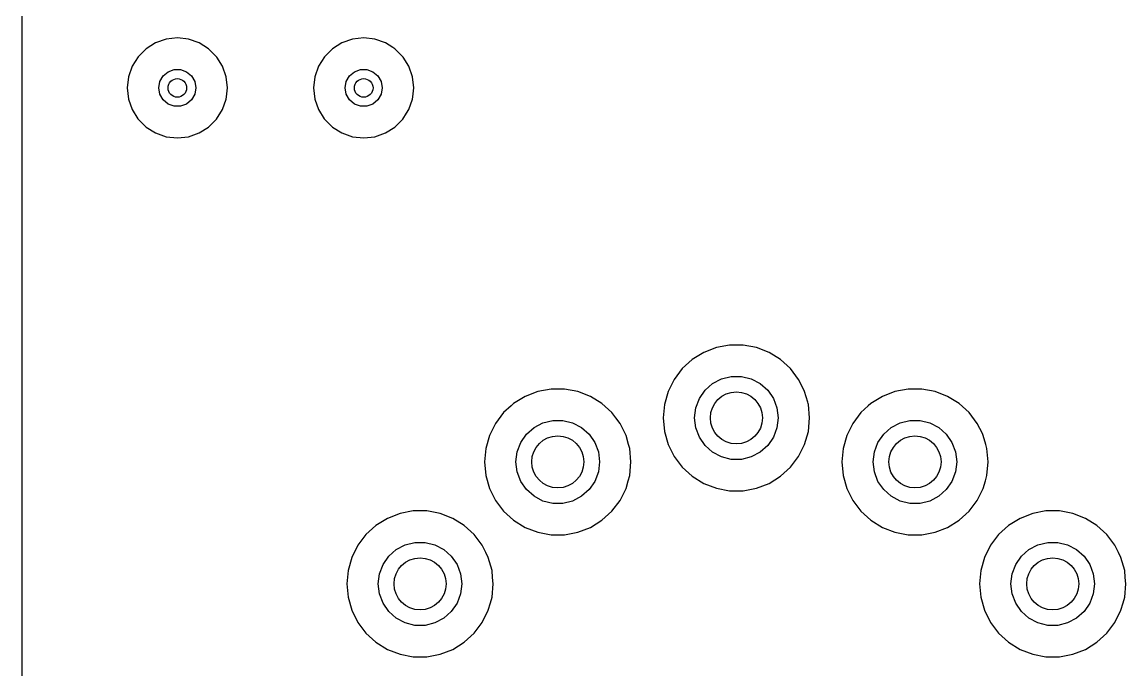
# Model space of a CAD drawing. Extents: x 2.85 to 10.26, y -4.55 to -2.42.
# Drawn here: x 2.854 to 3.554, y -4.109 to -3.698 of the extents above; entities that cross this region are included whole.
import ezdxf

# ---------------------------------------------------------------- set-up
doc = ezdxf.new("R2010")
doc.units = 0
doc.header["$MEASUREMENT"] = 0
doc.layers.add('BLACK', color=7, linetype='CONTINUOUS')

msp = doc.modelspace()

# ---------------------------------------------------------------- linework, layer by layer
at = {"layer": 'BLACK', "linetype": 'CONTINUOUS'}
for p, q in [((2.85435, -3.74016), (2.85435, -3.53346)), ((2.939, -3.71158), (2.93298, -3.71536)), ((2.9457, -3.70924), (2.939, -3.71158)), ((2.95276, -3.70844), (2.9457, -3.70924)), ((2.9457, -3.70924), (2.9457, -3.70924)), ((2.95981, -3.70924), (2.95276, -3.70844)), ((2.95276, -3.70844), (2.95276, -3.70844)), ((2.96652, -3.71158), (2.95981, -3.70924)), ((2.95981, -3.70924), (2.95981, -3.70924)), ((2.97253, -3.71536), (2.96652, -3.71158)), ((3.05711, -3.71158), (3.05109, -3.71536)), ((3.06381, -3.70924), (3.05711, -3.71158)), ((3.07087, -3.70844), (3.06381, -3.70924)), ((3.06381, -3.70924), (3.06381, -3.70924)), ((3.07792, -3.70924), (3.07087, -3.70844)), ((3.07087, -3.70844), (3.07087, -3.70844)), ((3.08463, -3.71158), (3.07792, -3.70924)), ((3.07792, -3.70924), (3.07792, -3.70924)), ((3.08938, -3.71457), (3.08463, -3.71158)), ((3.09064, -3.71536), (3.08938, -3.71457)), ((2.92796, -3.72038), (2.92418, -3.7264)), ((2.93298, -3.71536), (2.92796, -3.72038)), ((2.97755, -3.72038), (2.97253, -3.71536)), ((2.97779, -3.72076), (2.97755, -3.72038)), ((2.98133, -3.7264), (2.97779, -3.72076)), ((3.04607, -3.72038), (3.04229, -3.7264)), ((3.05109, -3.71536), (3.04607, -3.72038)), ((3.09566, -3.72038), (3.09064, -3.71536)), ((3.0959, -3.72076), (3.09566, -3.72038)), ((3.09944, -3.7264), (3.0959, -3.72076)), ((2.92418, -3.7264), (2.92184, -3.7331)), ((2.94685, -3.72993), (2.9507, -3.72853)), ((2.9507, -3.72853), (2.95481, -3.72853)), ((2.95481, -3.72853), (2.95866, -3.72993)), ((2.98368, -3.7331), (2.98133, -3.7264)), ((3.04229, -3.7264), (3.03995, -3.7331)), ((3.06496, -3.72993), (3.06882, -3.72853)), ((3.06882, -3.72853), (3.07292, -3.72853)), ((3.07292, -3.72853), (3.07677, -3.72993)), ((3.10179, -3.7331), (3.09944, -3.7264)), ((2.92184, -3.7331), (2.92104, -3.74016)), ((2.92184, -3.7331), (2.92184, -3.7331)), ((2.94166, -3.73612), (2.94371, -3.73257)), ((2.94371, -3.73257), (2.94685, -3.72993)), ((2.95866, -3.72993), (2.9618, -3.73257)), ((2.9618, -3.73257), (2.96385, -3.73612)), ((2.98447, -3.74016), (2.98368, -3.7331)), ((2.98368, -3.7331), (2.98368, -3.7331)), ((3.03995, -3.7331), (3.03915, -3.74016)), ((3.03995, -3.7331), (3.03995, -3.7331)), ((3.05977, -3.73612), (3.06182, -3.73257)), ((3.06182, -3.73257), (3.06496, -3.72993)), ((3.07677, -3.72993), (3.07991, -3.73257)), ((3.07991, -3.73257), (3.08196, -3.73612)), ((3.10258, -3.74016), (3.10179, -3.7331)), ((3.10179, -3.7331), (3.10179, -3.7331)), ((2.85435, -3.86575), (2.85435, -3.74016)), ((2.92104, -3.74016), (2.92184, -3.74721)), ((2.92104, -3.74016), (2.92104, -3.74016)), ((2.94094, -3.74016), (2.94166, -3.73612)), ((2.94166, -3.7442), (2.94094, -3.74016)), ((2.96385, -3.73612), (2.96457, -3.74016)), ((2.96457, -3.74016), (2.96385, -3.7442)), ((2.98384, -3.7458), (2.98447, -3.74016)), ((2.98447, -3.74016), (2.98447, -3.74016)), ((3.03915, -3.74016), (3.03995, -3.74721)), ((3.03915, -3.74016), (3.03915, -3.74016)), ((3.05906, -3.74016), (3.05977, -3.73612)), ((3.05977, -3.7442), (3.05906, -3.74016)), ((3.08196, -3.73612), (3.08268, -3.74016)), ((3.08268, -3.74016), (3.08196, -3.7442)), ((3.10195, -3.7458), (3.10258, -3.74016)), ((3.10258, -3.74016), (3.10258, -3.74016)), ((2.92184, -3.74721), (2.92184, -3.74721)), ((2.92184, -3.74721), (2.92418, -3.75392)), ((2.94371, -3.74775), (2.94166, -3.7442)), ((2.94685, -3.75039), (2.94371, -3.74775)), ((2.9618, -3.74775), (2.95866, -3.75039)), ((2.96385, -3.7442), (2.9618, -3.74775)), ((2.98133, -3.75392), (2.98368, -3.74721)), ((2.98368, -3.74721), (2.98384, -3.7458)), ((3.03995, -3.74721), (3.03995, -3.74721)), ((3.03995, -3.74721), (3.04229, -3.75392)), ((3.06182, -3.74775), (3.05977, -3.7442)), ((3.06496, -3.75039), (3.06182, -3.74775)), ((3.07991, -3.74775), (3.07677, -3.75039)), ((3.08196, -3.7442), (3.07991, -3.74775)), ((3.09944, -3.75392), (3.10179, -3.74721)), ((3.10179, -3.74721), (3.10195, -3.7458)), ((2.92418, -3.75392), (2.9278, -3.75967)), ((2.9507, -3.75179), (2.94685, -3.75039)), ((2.95481, -3.75179), (2.9507, -3.75179)), ((2.95866, -3.75039), (2.95481, -3.75179)), ((2.97755, -3.75993), (2.98133, -3.75392)), ((3.04229, -3.75392), (3.04591, -3.75967)), ((3.06882, -3.75179), (3.06496, -3.75039)), ((3.07292, -3.75179), (3.06882, -3.75179)), ((3.07677, -3.75039), (3.07292, -3.75179)), ((3.09566, -3.75993), (3.09802, -3.75618)), ((3.09802, -3.75618), (3.09944, -3.75392)), ((2.9278, -3.75967), (2.92796, -3.75993)), ((2.92796, -3.75993), (2.93298, -3.76495)), ((2.97253, -3.76495), (2.97755, -3.75993)), ((3.04591, -3.75967), (3.04607, -3.75993)), ((3.04607, -3.75993), (3.05109, -3.76495)), ((3.09064, -3.76495), (3.09566, -3.75993)), ((2.93298, -3.76495), (2.939, -3.76873)), ((2.939, -3.76873), (2.9457, -3.77108)), ((2.95981, -3.77108), (2.96652, -3.76873)), ((2.96652, -3.76873), (2.97253, -3.76495)), ((3.05109, -3.76495), (3.05711, -3.76873)), ((3.05711, -3.76873), (3.06381, -3.77108)), ((3.07792, -3.77108), (3.08463, -3.76873)), ((3.08463, -3.76873), (3.09064, -3.76495)), ((2.9457, -3.77108), (2.9457, -3.77108)), ((2.9457, -3.77108), (2.95276, -3.77187)), ((2.95276, -3.77187), (2.95981, -3.77108)), ((2.95276, -3.77187), (2.95276, -3.77187)), ((2.95276, -3.77187), (2.95276, -3.77187)), ((2.95981, -3.77108), (2.95981, -3.77108)), ((2.95981, -3.77108), (2.95981, -3.77108)), ((3.06381, -3.77108), (3.06381, -3.77108)), ((3.06381, -3.77108), (3.07087, -3.77187)), ((3.07087, -3.77187), (3.07792, -3.77108)), ((3.07087, -3.77187), (3.07087, -3.77187)), ((3.07087, -3.77187), (3.07087, -3.77187)), ((3.07792, -3.77108), (3.07792, -3.77108)), ((3.07792, -3.77108), (3.07792, -3.77108)), ((2.85435, -3.97721), (2.85435, -3.86575)), ((3.30281, -3.90311), (3.29439, -3.90468)), ((3.31137, -3.90311), (3.30281, -3.90311)), ((3.31979, -3.90468), (3.31137, -3.90311)), ((3.2864, -3.90778), (3.27912, -3.91228)), ((3.29439, -3.90468), (3.2864, -3.90778)), ((3.2864, -3.90778), (3.2864, -3.90778)), ((3.29439, -3.90468), (3.29439, -3.90468)), ((3.29439, -3.90468), (3.29439, -3.90468)), ((3.32777, -3.90778), (3.31979, -3.90468)), ((3.31979, -3.90468), (3.31979, -3.90468)), ((3.31979, -3.90468), (3.31979, -3.90468)), ((3.33505, -3.91228), (3.32777, -3.90778)), ((3.32777, -3.90778), (3.32777, -3.90778)), ((3.27912, -3.91228), (3.27279, -3.91805)), ((3.27912, -3.91228), (3.27912, -3.91228)), ((3.27912, -3.91228), (3.27912, -3.91228)), ((3.34138, -3.91805), (3.33505, -3.91228)), ((3.26763, -3.92489), (3.26382, -3.93255)), ((3.27279, -3.91805), (3.26763, -3.92489)), ((3.27279, -3.91805), (3.27279, -3.91805)), ((3.29203, -3.9275), (3.29769, -3.92454)), ((3.29769, -3.92454), (3.30389, -3.92301)), ((3.30389, -3.92301), (3.31028, -3.92301)), ((3.31028, -3.92301), (3.31648, -3.92454)), ((3.31648, -3.92454), (3.32214, -3.9275)), ((3.34654, -3.92489), (3.34138, -3.91805)), ((3.34773, -3.92727), (3.34654, -3.92489)), ((3.18961, -3.93101), (3.18119, -3.93258)), ((3.19817, -3.93101), (3.18961, -3.93101)), ((3.20659, -3.93258), (3.19817, -3.93101)), ((3.28362, -3.937), (3.28725, -3.93174)), ((3.28725, -3.93174), (3.29203, -3.9275)), ((3.32214, -3.9275), (3.32692, -3.93174)), ((3.32692, -3.93174), (3.33055, -3.937)), ((3.35036, -3.93255), (3.34773, -3.92727)), ((3.41601, -3.93101), (3.40759, -3.93258)), ((3.42457, -3.93101), (3.41601, -3.93101)), ((3.43299, -3.93258), (3.42457, -3.93101)), ((3.1732, -3.93568), (3.16592, -3.94018)), ((3.18119, -3.93258), (3.1732, -3.93568)), ((3.1732, -3.93568), (3.1732, -3.93568)), ((3.18119, -3.93258), (3.18119, -3.93258)), ((3.18119, -3.93258), (3.18119, -3.93258)), ((3.21457, -3.93568), (3.20659, -3.93258)), ((3.20659, -3.93258), (3.20659, -3.93258)), ((3.20659, -3.93258), (3.20659, -3.93258)), ((3.22185, -3.94018), (3.21457, -3.93568)), ((3.21457, -3.93568), (3.21457, -3.93568)), ((3.26382, -3.93255), (3.26147, -3.94079)), ((3.26382, -3.93255), (3.26382, -3.93255)), ((3.28136, -3.94297), (3.28362, -3.937)), ((3.33055, -3.937), (3.33282, -3.94297)), ((3.35228, -3.93933), (3.35036, -3.93255)), ((3.35036, -3.93255), (3.35036, -3.93255)), ((3.3996, -3.93568), (3.39232, -3.94018)), ((3.40759, -3.93258), (3.3996, -3.93568)), ((3.3996, -3.93568), (3.3996, -3.93568)), ((3.40759, -3.93258), (3.40759, -3.93258)), ((3.40759, -3.93258), (3.40759, -3.93258)), ((3.44097, -3.93568), (3.43299, -3.93258)), ((3.43299, -3.93258), (3.43299, -3.93258)), ((3.43299, -3.93258), (3.43299, -3.93258)), ((3.44825, -3.94018), (3.44097, -3.93568)), ((3.44097, -3.93568), (3.44097, -3.93568)), ((3.15959, -3.94595), (3.15443, -3.95279)), ((3.16432, -3.94165), (3.15959, -3.94595)), ((3.16592, -3.94018), (3.16432, -3.94165)), ((3.16592, -3.94018), (3.16592, -3.94018)), ((3.16592, -3.94018), (3.16592, -3.94018)), ((3.22818, -3.94595), (3.22185, -3.94018)), ((3.23072, -3.94931), (3.22818, -3.94595)), ((3.26147, -3.94079), (3.26068, -3.94931)), ((3.26147, -3.94079), (3.26147, -3.94079)), ((3.28059, -3.94931), (3.28136, -3.94297)), ((3.33282, -3.94297), (3.33359, -3.94931)), ((3.35253, -3.94018), (3.35228, -3.93933)), ((3.3527, -3.94079), (3.35253, -3.94018)), ((3.35349, -3.94931), (3.3527, -3.94079)), ((3.3527, -3.94079), (3.3527, -3.94079)), ((3.38599, -3.94595), (3.38083, -3.95279)), ((3.39072, -3.94165), (3.38599, -3.94595)), ((3.39232, -3.94018), (3.39072, -3.94165)), ((3.39232, -3.94018), (3.39232, -3.94018)), ((3.39232, -3.94018), (3.39232, -3.94018)), ((3.45458, -3.94595), (3.44825, -3.94018)), ((3.45974, -3.95279), (3.45458, -3.94595)), ((3.15443, -3.95279), (3.15062, -3.96045)), ((3.17883, -3.9554), (3.18449, -3.95244)), ((3.18449, -3.95244), (3.19069, -3.95091)), ((3.19069, -3.95091), (3.19708, -3.95091)), ((3.19708, -3.95091), (3.20328, -3.95244)), ((3.20328, -3.95244), (3.20894, -3.9554)), ((3.23334, -3.95279), (3.23072, -3.94931)), ((3.23659, -3.95931), (3.23334, -3.95279)), ((3.26068, -3.94931), (3.26147, -3.95784)), ((3.26068, -3.94931), (3.26068, -3.94931)), ((3.28136, -3.95566), (3.28059, -3.94931)), ((3.33359, -3.94931), (3.33282, -3.95566)), ((3.3527, -3.95784), (3.35349, -3.94931)), ((3.35349, -3.94931), (3.35349, -3.94931)), ((3.38083, -3.95279), (3.37702, -3.96045)), ((3.40523, -3.9554), (3.41089, -3.95244)), ((3.41089, -3.95244), (3.41709, -3.95091)), ((3.41709, -3.95091), (3.42348, -3.95091)), ((3.42348, -3.95091), (3.42968, -3.95244)), ((3.42968, -3.95244), (3.43534, -3.9554)), ((3.46299, -3.95931), (3.45974, -3.95279)), ((3.17042, -3.9649), (3.17405, -3.95964)), ((3.17405, -3.95964), (3.17883, -3.9554)), ((3.20894, -3.9554), (3.21372, -3.95964)), ((3.21372, -3.95964), (3.21735, -3.9649)), ((3.23716, -3.96045), (3.23659, -3.95931)), ((3.26147, -3.95784), (3.26147, -3.95784)), ((3.26147, -3.95784), (3.26382, -3.96608)), ((3.28362, -3.96163), (3.28136, -3.95566)), ((3.33282, -3.95566), (3.33055, -3.96163)), ((3.35036, -3.96608), (3.3527, -3.95784)), ((3.3527, -3.95784), (3.3527, -3.95784)), ((3.39682, -3.9649), (3.40045, -3.95964)), ((3.40045, -3.95964), (3.40523, -3.9554)), ((3.43534, -3.9554), (3.44012, -3.95964)), ((3.44012, -3.95964), (3.44375, -3.9649)), ((3.46356, -3.96045), (3.46299, -3.95931)), ((3.15062, -3.96045), (3.14827, -3.96869)), ((3.15062, -3.96045), (3.15062, -3.96045)), ((3.16816, -3.97087), (3.17042, -3.9649)), ((3.21735, -3.9649), (3.21962, -3.97087)), ((3.23876, -3.96608), (3.23716, -3.96045)), ((3.23716, -3.96045), (3.23716, -3.96045)), ((3.2395, -3.96869), (3.23876, -3.96608)), ((3.26382, -3.96608), (3.26382, -3.96608)), ((3.26382, -3.96608), (3.26763, -3.97374)), ((3.28725, -3.96689), (3.28362, -3.96163)), ((3.29203, -3.97112), (3.28725, -3.96689)), ((3.32692, -3.96689), (3.32214, -3.97112)), ((3.33055, -3.96163), (3.32692, -3.96689)), ((3.34654, -3.97374), (3.35036, -3.96608)), ((3.35036, -3.96608), (3.35036, -3.96608)), ((3.35036, -3.96608), (3.35036, -3.96608)), ((3.37702, -3.96045), (3.37467, -3.96869)), ((3.37702, -3.96045), (3.37702, -3.96045)), ((3.39456, -3.97087), (3.39682, -3.9649)), ((3.44375, -3.9649), (3.44602, -3.97087)), ((3.46516, -3.96608), (3.46356, -3.96045)), ((3.46356, -3.96045), (3.46356, -3.96045)), ((3.4659, -3.96869), (3.46516, -3.96608)), ((3.14827, -3.96869), (3.14748, -3.97721)), ((3.14827, -3.96869), (3.14827, -3.96869)), ((3.16739, -3.97721), (3.16816, -3.97087)), ((3.21962, -3.97087), (3.22039, -3.97721)), ((3.24029, -3.97721), (3.2395, -3.96869)), ((3.26763, -3.97374), (3.27279, -3.98057)), ((3.29769, -3.97409), (3.29203, -3.97112)), ((3.32214, -3.97112), (3.31648, -3.97409)), ((3.34392, -3.97721), (3.34654, -3.97374)), ((3.37467, -3.96869), (3.37388, -3.97721)), ((3.37467, -3.96869), (3.37467, -3.96869)), ((3.39379, -3.97721), (3.39456, -3.97087)), ((3.44602, -3.97087), (3.44679, -3.97721)), ((3.46669, -3.97721), (3.4659, -3.96869)), ((2.85435, -4.05451), (2.85435, -3.97721)), ((3.14748, -3.97721), (3.14827, -3.98574)), ((3.14748, -3.97721), (3.14748, -3.97721)), ((3.16816, -3.98356), (3.16739, -3.97721)), ((3.22039, -3.97721), (3.21962, -3.98356)), ((3.2395, -3.98574), (3.24029, -3.97721)), ((3.27279, -3.98057), (3.27912, -3.98634)), ((3.30389, -3.97562), (3.29769, -3.97409)), ((3.31028, -3.97562), (3.30389, -3.97562)), ((3.31648, -3.97409), (3.31028, -3.97562)), ((3.33505, -3.98634), (3.34138, -3.98057)), ((3.34138, -3.98057), (3.34392, -3.97721)), ((3.37388, -3.97721), (3.37467, -3.98574)), ((3.37388, -3.97721), (3.37388, -3.97721)), ((3.39456, -3.98356), (3.39379, -3.97721)), ((3.44679, -3.97721), (3.44602, -3.98356)), ((3.4659, -3.98574), (3.46669, -3.97721)), ((3.46669, -3.97721), (3.46669, -3.97721)), ((3.14827, -3.98574), (3.14827, -3.98574)), ((3.14827, -3.98574), (3.15062, -3.99398)), ((3.17042, -3.98953), (3.16816, -3.98356)), ((3.21962, -3.98356), (3.21735, -3.98953)), ((3.2385, -3.98926), (3.2395, -3.98574)), ((3.27912, -3.98634), (3.2864, -3.99085)), ((3.32777, -3.99085), (3.33505, -3.98634)), ((3.37467, -3.98574), (3.37467, -3.98574)), ((3.37467, -3.98574), (3.37702, -3.99398)), ((3.39682, -3.98953), (3.39456, -3.98356)), ((3.44602, -3.98356), (3.44375, -3.98953)), ((3.4649, -3.98926), (3.4659, -3.98574)), ((3.15062, -3.99398), (3.15062, -3.99398)), ((3.15062, -3.99398), (3.15443, -4.00164)), ((3.17405, -3.99479), (3.17042, -3.98953)), ((3.17883, -3.99902), (3.17405, -3.99479)), ((3.21372, -3.99479), (3.20894, -3.99902)), ((3.21735, -3.98953), (3.21372, -3.99479)), ((3.23334, -4.00164), (3.23716, -3.99398)), ((3.23716, -3.99398), (3.2385, -3.98926)), ((3.23716, -3.99398), (3.23716, -3.99398)), ((3.23716, -3.99398), (3.23716, -3.99398)), ((3.2864, -3.99085), (3.29439, -3.99394)), ((3.29439, -3.99394), (3.30281, -3.99552)), ((3.31137, -3.99552), (3.31979, -3.99394)), ((3.31979, -3.99394), (3.32777, -3.99085)), ((3.37702, -3.99398), (3.37702, -3.99398)), ((3.37702, -3.99398), (3.38083, -4.00164)), ((3.40045, -3.99479), (3.39682, -3.98953)), ((3.40523, -3.99902), (3.40045, -3.99479)), ((3.44012, -3.99479), (3.43534, -3.99902)), ((3.44375, -3.98953), (3.44012, -3.99479)), ((3.45974, -4.00164), (3.46356, -3.99398)), ((3.46356, -3.99398), (3.4649, -3.98926)), ((3.46356, -3.99398), (3.46356, -3.99398)), ((3.46356, -3.99398), (3.46356, -3.99398)), ((3.15443, -4.00164), (3.15959, -4.00847)), ((3.18449, -4.00199), (3.17883, -3.99902)), ((3.20894, -3.99902), (3.20328, -4.00199)), ((3.22818, -4.00847), (3.23334, -4.00164)), ((3.30281, -3.99552), (3.30281, -3.99552)), ((3.30281, -3.99552), (3.31137, -3.99552)), ((3.31137, -3.99552), (3.31137, -3.99552)), ((3.38083, -4.00164), (3.38599, -4.00847)), ((3.41089, -4.00199), (3.40523, -3.99902)), ((3.43534, -3.99902), (3.42968, -4.00199)), ((3.45458, -4.00847), (3.45974, -4.00164)), ((3.10231, -4.00831), (3.09389, -4.00988)), ((3.11087, -4.00831), (3.10231, -4.00831)), ((3.11929, -4.00988), (3.11087, -4.00831)), ((3.15959, -4.00847), (3.16592, -4.01424)), ((3.19069, -4.00352), (3.18449, -4.00199)), ((3.19708, -4.00352), (3.19069, -4.00352)), ((3.20328, -4.00199), (3.19708, -4.00352)), ((3.22185, -4.01424), (3.22818, -4.00847)), ((3.38599, -4.00847), (3.39232, -4.01424)), ((3.41709, -4.00352), (3.41089, -4.00199)), ((3.42348, -4.00352), (3.41709, -4.00352)), ((3.42968, -4.00199), (3.42348, -4.00352)), ((3.44825, -4.01424), (3.45458, -4.00847)), ((3.50331, -4.00831), (3.49489, -4.00988)), ((3.51187, -4.00831), (3.50331, -4.00831)), ((3.52029, -4.00988), (3.51187, -4.00831)), ((3.0859, -4.01298), (3.07862, -4.01748)), ((3.09389, -4.00988), (3.0859, -4.01298)), ((3.0859, -4.01298), (3.0859, -4.01298)), ((3.09389, -4.00988), (3.09389, -4.00988)), ((3.09389, -4.00988), (3.09389, -4.00988)), ((3.12727, -4.01298), (3.11929, -4.00988)), ((3.11929, -4.00988), (3.11929, -4.00988)), ((3.11929, -4.00988), (3.11929, -4.00988)), ((3.13455, -4.01748), (3.12727, -4.01298)), ((3.12727, -4.01298), (3.12727, -4.01298)), ((3.16592, -4.01424), (3.1732, -4.01875)), ((3.21457, -4.01875), (3.22185, -4.01424)), ((3.39232, -4.01424), (3.3996, -4.01875)), ((3.44097, -4.01875), (3.44825, -4.01424)), ((3.4869, -4.01298), (3.47962, -4.01748)), ((3.49489, -4.00988), (3.4869, -4.01298)), ((3.4869, -4.01298), (3.4869, -4.01298)), ((3.49489, -4.00988), (3.49489, -4.00988)), ((3.49489, -4.00988), (3.49489, -4.00988)), ((3.52827, -4.01298), (3.52029, -4.00988)), ((3.52029, -4.00988), (3.52029, -4.00988)), ((3.52029, -4.00988), (3.52029, -4.00988)), ((3.53555, -4.01748), (3.52827, -4.01298)), ((3.52827, -4.01298), (3.52827, -4.01298)), ((3.07862, -4.01748), (3.07229, -4.02325)), ((3.07862, -4.01748), (3.07862, -4.01748)), ((3.07862, -4.01748), (3.07862, -4.01748)), ((3.14088, -4.02325), (3.13455, -4.01748)), ((3.1732, -4.01875), (3.18119, -4.02184)), ((3.18119, -4.02184), (3.18961, -4.02342)), ((3.19817, -4.02342), (3.20659, -4.02184)), ((3.20659, -4.02184), (3.21457, -4.01875)), ((3.3996, -4.01875), (3.40759, -4.02184)), ((3.40759, -4.02184), (3.41601, -4.02342)), ((3.42457, -4.02342), (3.43299, -4.02184)), ((3.43299, -4.02184), (3.44097, -4.01875)), ((3.47962, -4.01748), (3.47329, -4.02325)), ((3.47962, -4.01748), (3.47962, -4.01748)), ((3.47962, -4.01748), (3.47962, -4.01748)), ((3.54188, -4.02325), (3.53555, -4.01748)), ((3.07229, -4.02325), (3.06713, -4.03009)), ((3.07229, -4.02325), (3.07229, -4.02325)), ((3.09153, -4.0327), (3.09719, -4.02974)), ((3.09719, -4.02974), (3.10339, -4.02821)), ((3.10339, -4.02821), (3.10978, -4.02821)), ((3.10978, -4.02821), (3.11598, -4.02974)), ((3.11598, -4.02974), (3.12164, -4.0327)), ((3.14604, -4.03009), (3.14088, -4.02325)), ((3.18961, -4.02342), (3.18961, -4.02342)), ((3.18961, -4.02342), (3.19817, -4.02342)), ((3.19817, -4.02342), (3.19817, -4.02342)), ((3.41601, -4.02342), (3.41601, -4.02342)), ((3.41601, -4.02342), (3.42457, -4.02342)), ((3.42457, -4.02342), (3.42457, -4.02342)), ((3.47329, -4.02325), (3.46813, -4.03009)), ((3.47329, -4.02325), (3.47329, -4.02325)), ((3.49253, -4.0327), (3.49819, -4.02974)), ((3.49819, -4.02974), (3.50439, -4.02821)), ((3.50439, -4.02821), (3.51078, -4.02821)), ((3.51078, -4.02821), (3.51698, -4.02974)), ((3.51698, -4.02974), (3.52264, -4.0327)), ((3.54704, -4.03009), (3.54188, -4.02325)), ((3.06713, -4.03009), (3.06332, -4.03775)), ((3.08675, -4.03694), (3.09153, -4.0327)), ((3.12164, -4.0327), (3.12642, -4.03694)), ((3.14833, -4.03469), (3.14604, -4.03009)), ((3.14986, -4.03775), (3.14833, -4.03469)), ((3.46813, -4.03009), (3.46432, -4.03775)), ((3.48775, -4.03694), (3.49253, -4.0327)), ((3.52264, -4.0327), (3.52742, -4.03694)), ((3.54933, -4.03469), (3.54704, -4.03009)), ((3.55086, -4.03775), (3.54933, -4.03469)), ((3.06332, -4.03775), (3.06097, -4.04599)), ((3.06332, -4.03775), (3.06332, -4.03775)), ((3.08086, -4.04817), (3.08312, -4.0422)), ((3.08312, -4.0422), (3.08675, -4.03694)), ((3.12642, -4.03694), (3.13005, -4.0422)), ((3.13005, -4.0422), (3.13232, -4.04817)), ((3.1522, -4.04599), (3.14986, -4.03775)), ((3.14986, -4.03775), (3.14986, -4.03775)), ((3.46432, -4.03775), (3.46197, -4.04599)), ((3.46432, -4.03775), (3.46432, -4.03775)), ((3.48186, -4.04817), (3.48412, -4.0422)), ((3.48412, -4.0422), (3.48775, -4.03694)), ((3.52742, -4.03694), (3.53105, -4.0422)), ((3.53105, -4.0422), (3.53332, -4.04817)), ((3.5532, -4.04599), (3.55086, -4.03775)), ((3.55086, -4.03775), (3.55086, -4.03775)), ((3.06097, -4.04599), (3.06018, -4.05451)), ((3.06097, -4.04599), (3.06097, -4.04599)), ((3.08009, -4.05451), (3.08086, -4.04817)), ((3.13232, -4.04817), (3.13309, -4.05451)), ((3.15261, -4.05044), (3.1522, -4.04599)), ((3.1522, -4.04599), (3.1522, -4.04599)), ((3.15299, -4.05451), (3.15261, -4.05044)), ((3.46197, -4.04599), (3.46118, -4.05451)), ((3.46197, -4.04599), (3.46197, -4.04599)), ((3.48109, -4.05451), (3.48186, -4.04817)), ((3.53332, -4.04817), (3.53409, -4.05451)), ((3.55361, -4.05044), (3.5532, -4.04599)), ((3.5532, -4.04599), (3.5532, -4.04599)), ((3.55399, -4.05451), (3.55361, -4.05044)), ((2.85435, -4.16361), (2.85435, -4.05451)), ((3.06018, -4.05451), (3.06097, -4.06304)), ((3.06018, -4.05451), (3.06018, -4.05451)), ((3.08086, -4.06086), (3.08009, -4.05451)), ((3.13309, -4.05451), (3.13232, -4.06086)), ((3.1522, -4.06304), (3.15299, -4.05451)), ((3.15299, -4.05451), (3.15299, -4.05451)), ((3.46118, -4.05451), (3.46197, -4.06304)), ((3.46118, -4.05451), (3.46118, -4.05451)), ((3.48186, -4.06086), (3.48109, -4.05451)), ((3.53409, -4.05451), (3.53332, -4.06086)), ((3.5532, -4.06304), (3.55399, -4.05451)), ((3.55399, -4.05451), (3.55399, -4.05451)), ((3.06097, -4.06304), (3.06097, -4.06304)), ((3.06097, -4.06304), (3.06332, -4.07128)), ((3.08312, -4.06683), (3.08086, -4.06086)), ((3.13232, -4.06086), (3.13005, -4.06683)), ((3.15123, -4.06646), (3.1522, -4.06304)), ((3.46197, -4.06304), (3.46197, -4.06304)), ((3.46197, -4.06304), (3.46432, -4.07128)), ((3.48412, -4.06683), (3.48186, -4.06086)), ((3.53332, -4.06086), (3.53105, -4.06683)), ((3.55223, -4.06646), (3.5532, -4.06304)), ((3.06332, -4.07128), (3.06332, -4.07128)), ((3.06332, -4.07128), (3.06713, -4.07894)), ((3.08675, -4.07209), (3.08312, -4.06683)), ((3.13005, -4.06683), (3.12642, -4.07209)), ((3.14604, -4.07894), (3.14986, -4.07128)), ((3.14986, -4.07128), (3.15123, -4.06646)), ((3.14986, -4.07128), (3.14986, -4.07128)), ((3.14986, -4.07128), (3.14986, -4.07128)), ((3.46432, -4.07128), (3.46432, -4.07128)), ((3.46432, -4.07128), (3.46813, -4.07894)), ((3.48775, -4.07209), (3.48412, -4.06683)), ((3.53105, -4.06683), (3.52742, -4.07209)), ((3.54704, -4.07894), (3.55086, -4.07128)), ((3.55086, -4.07128), (3.55223, -4.06646)), ((3.55086, -4.07128), (3.55086, -4.07128)), ((3.55086, -4.07128), (3.55086, -4.07128)), ((3.09153, -4.07632), (3.08675, -4.07209)), ((3.09719, -4.07929), (3.09153, -4.07632)), ((3.12164, -4.07632), (3.11598, -4.07929)), ((3.12642, -4.07209), (3.12164, -4.07632)), ((3.49253, -4.07632), (3.48775, -4.07209)), ((3.49819, -4.07929), (3.49253, -4.07632)), ((3.52264, -4.07632), (3.51698, -4.07929)), ((3.52742, -4.07209), (3.52264, -4.07632)), ((3.06713, -4.07894), (3.07229, -4.08577)), ((3.07229, -4.08577), (3.07862, -4.09154)), ((3.10339, -4.08082), (3.09719, -4.07929)), ((3.10978, -4.08082), (3.10339, -4.08082)), ((3.11598, -4.07929), (3.10978, -4.08082)), ((3.13455, -4.09154), (3.14088, -4.08577)), ((3.14088, -4.08577), (3.14604, -4.07894)), ((3.46813, -4.07894), (3.47329, -4.08577)), ((3.47329, -4.08577), (3.47962, -4.09154)), ((3.50439, -4.08082), (3.49819, -4.07929)), ((3.51078, -4.08082), (3.50439, -4.08082)), ((3.51698, -4.07929), (3.51078, -4.08082)), ((3.53555, -4.09154), (3.54188, -4.08577)), ((3.54188, -4.08577), (3.54704, -4.07894)), ((3.07862, -4.09154), (3.0859, -4.09605)), ((3.12727, -4.09605), (3.13455, -4.09154)), ((3.47962, -4.09154), (3.4869, -4.09605)), ((3.52827, -4.09605), (3.53555, -4.09154)), ((3.0859, -4.09605), (3.09389, -4.09914)), ((3.09389, -4.09914), (3.10231, -4.10072)), ((3.11087, -4.10072), (3.11929, -4.09914)), ((3.11929, -4.09914), (3.12727, -4.09605)), ((3.4869, -4.09605), (3.49489, -4.09914)), ((3.49489, -4.09914), (3.50331, -4.10072)), ((3.51187, -4.10072), (3.52029, -4.09914)), ((3.52029, -4.09914), (3.52827, -4.09605)), ((3.10231, -4.10072), (3.10231, -4.10072)), ((3.10231, -4.10072), (3.11087, -4.10072)), ((3.11087, -4.10072), (3.11087, -4.10072)), ((3.50331, -4.10072), (3.50331, -4.10072)), ((3.50331, -4.10072), (3.51187, -4.10072)), ((3.51187, -4.10072), (3.51187, -4.10072))]:
    msp.add_line(p, q, dxfattribs=at)
at = {"layer": 'BLACK'}
for centre, radius in [((2.95276, -3.74016), 0.00591), ((3.07087, -3.74016), 0.00591), ((3.30709, -3.94931), 0.0165), ((3.19389, -3.97721), 0.0165), ((3.42029, -3.97721), 0.0165), ((3.10659, -4.05451), 0.0165), ((3.50759, -4.05451), 0.0165)]:
    msp.add_circle(centre, radius, dxfattribs=at)

doc.saveas('drawing.dxf')
